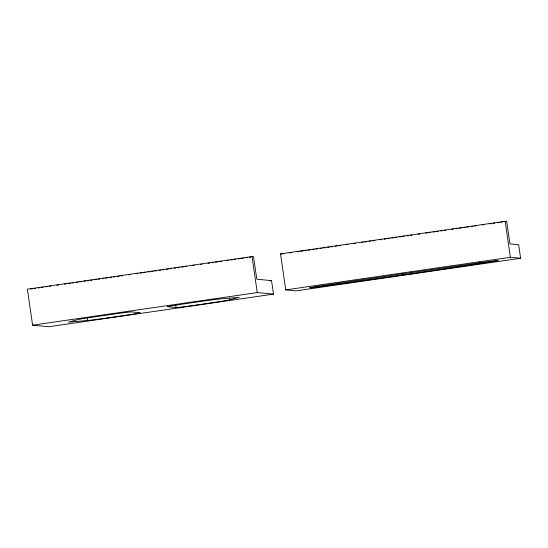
<?xml version="1.0" encoding="UTF-8"?>
<svg xmlns="http://www.w3.org/2000/svg" width="548" height="548" viewBox="0 0 548 548"><rect width="100%" height="100%" fill="white"/><g stroke="black" fill="none" stroke-linecap="round" stroke-linejoin="round"><path stroke-width="0.82" d="M229.585 299.886L239.154 297.338L219.933 298.968A27.297 0.432 -8.2 0 0 189.053 303.133A27.297 0.432 -8.2 0 0 167.4 306.702L176.12 307.538A27.297 0.432 -8.2 0 0 201.349 304.304A27.297 0.432 -8.2 0 0 229.585 299.886L229.345 298.201M411.534 273.753L480.027 263.519A27.297 0.432 -8.2 0 0 498.269 260.458A27.297 0.432 -8.2 0 0 476.541 263.191L327.8 284.775A27.297 0.432 -8.2 0 0 309.558 287.844A27.297 0.432 -8.2 0 0 331.287 285.111L411.534 273.753L411.288 272.068M252.053 256.56L27.4 289.166L32.592 325.183L48.834 326.731L273.486 294.125L271.534 280.624L256.8 279.213L253.553 256.704L252.053 256.56L257.245 292.577L273.486 294.125M30.592 289.063L32.284 288.817M33.969 288.57L35.661 288.323M38.196 287.96L39.881 287.714M41.573 287.467L43.265 287.221M45.792 286.857L47.484 286.611M49.176 286.364L50.861 286.118M56.773 285.261L58.465 285.015M64.376 284.159L66.061 283.912M68.596 283.549L70.288 283.302M71.973 283.056L73.665 282.809M76.199 282.446L77.891 282.199M79.576 281.953L81.268 281.706M83.803 281.336L85.488 281.097M87.18 280.85L88.865 280.603M90.557 280.357L92.242 280.117M94.777 279.747L96.469 279.501M98.161 279.254L99.846 279.007M102.38 278.644L104.072 278.398M105.757 278.151L107.449 277.905M109.984 277.541L111.669 277.295M113.361 277.048L115.046 276.802M117.58 276.439L119.272 276.192M120.957 275.945L122.649 275.699M128.561 274.843L130.253 274.596M136.164 273.74L137.849 273.493M140.384 273.13L142.076 272.883M143.761 272.637L145.453 272.39M147.987 272.027L149.673 271.781M151.364 271.534L153.056 271.287M154.742 271.041L156.433 270.801M158.968 270.431L160.653 270.185M162.345 269.938L164.03 269.698M166.565 269.328L168.257 269.082M169.942 268.835L171.634 268.589M174.168 268.225L175.853 267.979M177.545 267.732L179.237 267.486M181.772 267.123L183.457 266.876M185.149 266.629L186.834 266.383M192.745 265.527L194.437 265.28M200.349 264.424L202.041 264.177M207.952 263.321L209.637 263.074M212.172 262.711L213.864 262.465M215.549 262.218L217.241 261.971M218.926 261.725L221.461 261.362M226.53 260.622L228.221 260.382M230.749 260.012L232.441 259.766M234.133 259.519L235.818 259.273M238.353 258.909L240.045 258.663M241.73 258.416L243.422 258.17M245.956 257.807L247.641 257.56M249.333 257.313L251.018 257.067M280.535 253.875L505.181 221.269L506.688 221.413L509.935 243.922L518.655 244.757L520.6 258.259L295.947 290.865L285.72 289.892L280.535 253.875L283.727 253.772M289.639 252.909L291.324 252.669M297.235 251.806L298.927 251.566M300.619 251.32L303.147 250.95M304.839 250.703L306.531 250.463M308.216 250.217L309.908 249.97M312.442 249.6L314.127 249.361M315.819 249.114L317.504 248.867M320.039 248.497L321.731 248.251M323.416 248.011L325.108 247.764M327.642 247.395L329.327 247.148M331.019 246.908L332.711 246.662M335.246 246.292L336.931 246.045M338.623 245.805L340.308 245.559M346.22 244.703L347.911 244.456M353.823 243.593L355.515 243.353M361.427 242.49L363.112 242.25M364.804 242.004L366.489 241.757M369.023 241.387L370.715 241.147M372.4 240.901L374.935 240.531M380.004 239.798L381.696 239.551M384.23 239.181L385.915 238.935M387.607 238.695L389.292 238.449M391.827 238.079L393.519 237.832M395.204 237.592L396.896 237.346M399.43 236.976L401.115 236.729M402.807 236.489L404.499 236.243M407.027 235.873L408.719 235.626M410.411 235.387L412.096 235.14M418.008 234.277L419.7 234.037M425.611 233.174L427.296 232.934M428.988 232.688L430.68 232.441M433.208 232.071L434.9 231.831M436.592 231.585L438.277 231.338M440.811 230.968L442.503 230.729M444.188 230.482L445.88 230.235M451.792 229.379L453.484 229.133M456.011 228.763L457.703 228.516M459.395 228.276L461.08 228.03M463.615 227.66L465.307 227.413M466.992 227.173L468.684 226.927M471.218 226.557L472.903 226.31M474.595 226.071L476.281 225.824M482.192 224.961L483.884 224.721M489.796 223.858L491.488 223.618M493.173 223.372L494.865 223.125M497.399 222.755L499.084 222.515M500.776 222.269L502.461 222.022M504.996 221.652L506.688 221.413M269.849 280.864L271.534 280.624M32.592 325.183L257.245 292.577M285.72 289.892L510.373 257.286L520.6 258.259M87.646 320.491L68.425 322.121L77.994 319.566A27.297 0.432 -8.2 0 1 106.23 315.148A27.297 0.432 -8.2 0 1 131.458 311.922L140.178 312.75A27.297 0.432 -8.2 0 1 118.526 316.326A27.297 0.432 -8.2 0 1 87.646 320.491L87.283 317.956M505.181 221.269L510.373 257.286M479.788 261.834L480.027 263.519M401.985 273.418L402.225 275.11M175.757 305.003L176.12 307.538"/></g></svg>
